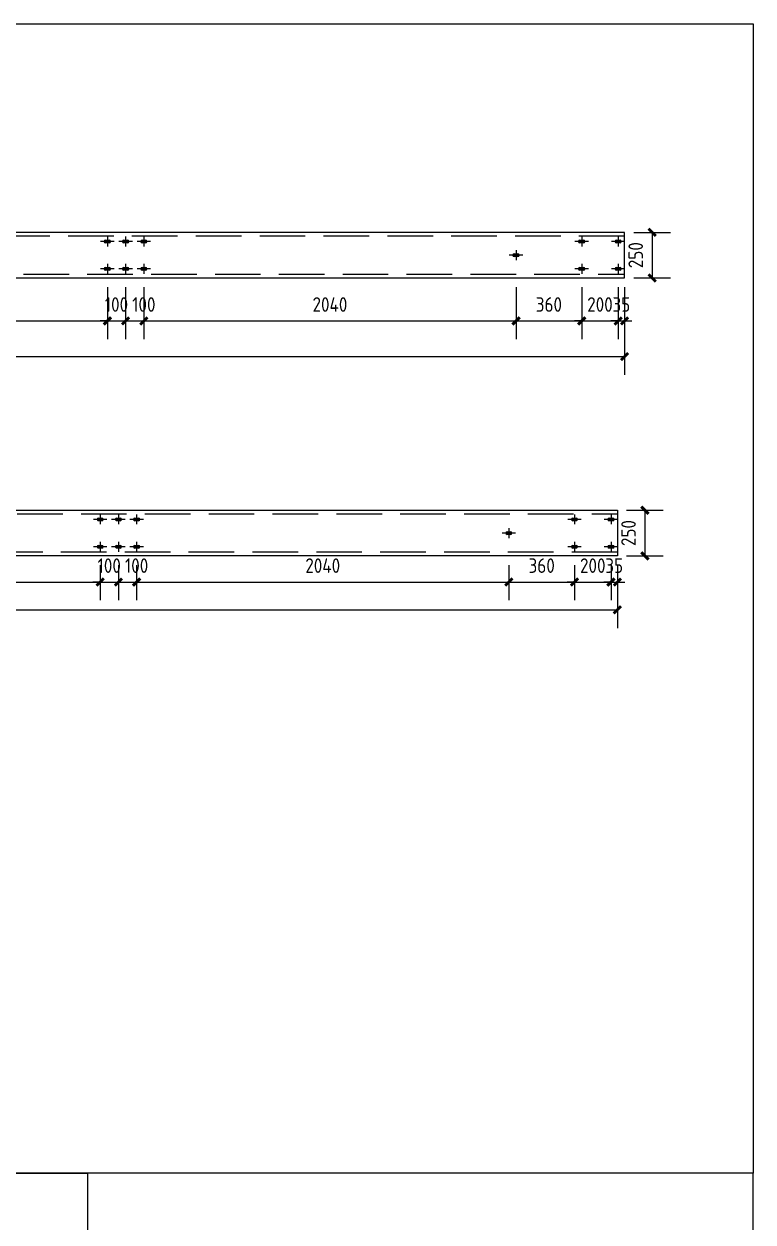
# Model space of a CAD drawing. Extents: x 411778 to 673094, y -11605 to 324395.
# Drawn here: x 490897 to 494893, y 93127 to 99695 of the extents above; entities that cross this region are included whole.
import ezdxf

# ---------------------------------------------------------------- set-up
doc = ezdxf.new("R2010")
doc.units = 0
doc.header["$LTSCALE"] = 1000
doc.header["$MEASUREMENT"] = 0
doc.linetypes.add('DASH', pattern=[0.35, 0.25, -0.1])
doc.styles.get("Standard").update_dxf_attribs({"font": 'gbenor.shx', "bigfont": 'gbcbig.shx'})
doc.dimstyles.get("Standard").update_dxf_attribs({"dimscale": 100, "dimtxt": 3.5, "dimasz": 1, "dimexe": 2.5, "dimexo": 3, "dimgap": 1.5, "dimtad": 1, "dimdec": 0, "dimzin": 0, "dimdsep": 46, "dimtxsty": 'Standard', "dimblk": 'ARCHTICK', "dimcen": 0.09, "dimadec": 0, "dimazin": 0, "dimtfac": 1, "dimtdec": 0, "dimtix": 1, "dimtmove": 2, "dimatfit": 3, "dimfxl": 1, "dimtolj": 1, "dimtzin": 0, "dimarcsym": 0})

# ---------------------------------------------------------------- blocks, each defined once
blk = doc.blocks.new('_ArchTick')
at = {"color": 0, "linetype": 'ByBlock', "const_width": 0.4}
blk.add_lwpolyline([(-0.5, -0.5), (0.5, 0.5)], dxfattribs=at)
blk = doc.blocks.new('*D3492')
at = {"color": 3, "lineweight": -2}
for p, q in [((486694.5, 98252.5), (486694.5, 97771.5)), ((494189.5, 98252.5), (494189.5, 97771.5)), ((486694.5, 97871.5), (494189.5, 97871.5))]:
    blk.add_line(p, q, dxfattribs=at)
at = {"layer": 'Defpoints', "color": 0}
for p in [(486694.5, 98302.5), (494189.5, 98302.5), (494189.5, 97871.5)]:
    blk.add_point(p, dxfattribs=at)
at = {"color": 3, "lineweight": -2, "xscale": 40, "yscale": 40, "zscale": 40, "rotation": 180}
blk.add_blockref('_ArchTick', (486694.5, 97871.5), dxfattribs=at)
at = {"color": 3, "lineweight": -2, "xscale": 40, "yscale": 40, "zscale": 40}
blk.add_blockref('_ArchTick', (494189.5, 97871.5), dxfattribs=at)
at = {"color": 0, "insert": (490442, 97961.5), "char_height": 80, "attachment_point": 5}
blk.add_mtext('\\A1;7495', dxfattribs=at)
blk = doc.blocks.new('*D3493')
at = {"color": 3, "lineweight": -2}
for p, q in [((486660, 96729), (486660, 96383)), ((494150, 96729), (494150, 96383)), ((486660, 96483), (494150, 96483))]:
    blk.add_line(p, q, dxfattribs=at)
at = {"layer": 'Defpoints', "color": 0}
for p in [(486660, 96779), (494150, 96779), (494150, 96483)]:
    blk.add_point(p, dxfattribs=at)
at = {"color": 3, "lineweight": -2, "xscale": 40, "yscale": 40, "zscale": 40, "rotation": 180}
blk.add_blockref('_ArchTick', (486660, 96483), dxfattribs=at)
at = {"color": 3, "lineweight": -2, "xscale": 40, "yscale": 40, "zscale": 40}
blk.add_blockref('_ArchTick', (494150, 96483), dxfattribs=at)
at = {"color": 0, "insert": (490405, 96573), "char_height": 80, "attachment_point": 5}
blk.add_mtext('\\A1;7490', dxfattribs=at)
blk = doc.blocks.new('*D3479')
at = {"color": 3, "lineweight": -2}
for p, q in [((489659.5, 98252.5), (489659.5, 97967)), ((491354.5, 98252.5), (491354.5, 97967)), ((489659.5, 98067), (491354.5, 98067))]:
    blk.add_line(p, q, dxfattribs=at)
at = {"layer": 'Defpoints', "color": 0}
for p in [(489659.5, 98302.5), (491354.5, 98302.5), (491354.5, 98067)]:
    blk.add_point(p, dxfattribs=at)
at = {"color": 3, "lineweight": -2, "xscale": 40, "yscale": 40, "zscale": 40, "rotation": 180}
blk.add_blockref('_ArchTick', (489659.5, 98067), dxfattribs=at)
at = {"color": 3, "lineweight": -2, "xscale": 40, "yscale": 40, "zscale": 40}
blk.add_blockref('_ArchTick', (491354.5, 98067), dxfattribs=at)
at = {"color": 0, "insert": (490507, 98157), "char_height": 80, "attachment_point": 5}
blk.add_mtext('\\A1;1695', dxfattribs=at)
blk = doc.blocks.new('*D3480')
at = {"color": 3, "lineweight": -2}
for p, q in [((491354.5, 98252.5), (491354.5, 97967)), ((491454.5, 98252.5), (491454.5, 97967)), ((491354.5, 98067), (491314.5, 98067)), ((491354.5, 98067), (491454.5, 98067)), ((491454.5, 98067), (491494.5, 98067))]:
    blk.add_line(p, q, dxfattribs=at)
at = {"layer": 'Defpoints', "color": 0}
for p in [(491354.5, 98302.5), (491454.5, 98302.5), (491454.5, 98067)]:
    blk.add_point(p, dxfattribs=at)
at = {"color": 3, "lineweight": -2, "xscale": 40, "yscale": 40, "zscale": 40}
blk.add_blockref('_ArchTick', (491354.5, 98067), dxfattribs=at)
at = {"color": 3, "lineweight": -2, "xscale": 40, "yscale": 40, "zscale": 40, "rotation": 180}
blk.add_blockref('_ArchTick', (491454.5, 98067), dxfattribs=at)
at = {"color": 0, "insert": (491404.5, 98157), "char_height": 80, "attachment_point": 5}
blk.add_mtext('\\A1;100', dxfattribs=at)
blk = doc.blocks.new('*D3481')
at = {"color": 3, "lineweight": -2}
for p, q in [((491454.5, 98252.5), (491454.5, 97967)), ((491554.5, 98252.5), (491554.5, 97967)), ((491454.5, 98067), (491554.5, 98067))]:
    blk.add_line(p, q, dxfattribs=at)
at = {"layer": 'Defpoints', "color": 0}
for p in [(491454.5, 98302.5), (491554.5, 98302.5), (491554.5, 98067)]:
    blk.add_point(p, dxfattribs=at)
at = {"color": 3, "lineweight": -2, "xscale": 40, "yscale": 40, "zscale": 40, "rotation": 180}
blk.add_blockref('_ArchTick', (491454.5, 98067), dxfattribs=at)
at = {"color": 3, "lineweight": -2, "xscale": 40, "yscale": 40, "zscale": 40}
blk.add_blockref('_ArchTick', (491554.5, 98067), dxfattribs=at)
at = {"color": 0, "insert": (491554.5, 98157), "char_height": 80, "attachment_point": 5}
blk.add_mtext('\\A1;100', dxfattribs=at)
blk = doc.blocks.new('*D3482')
at = {"color": 3, "lineweight": -2}
for p, q in [((491554.5, 98252.5), (491554.5, 97967)), ((493594.5, 98252.5), (493594.5, 97967)), ((491554.5, 98067), (493594.5, 98067))]:
    blk.add_line(p, q, dxfattribs=at)
at = {"layer": 'Defpoints', "color": 0}
for p in [(491554.5, 98302.5), (493594.5, 98302.5), (493594.5, 98067)]:
    blk.add_point(p, dxfattribs=at)
at = {"color": 3, "lineweight": -2, "xscale": 40, "yscale": 40, "zscale": 40, "rotation": 180}
blk.add_blockref('_ArchTick', (491554.5, 98067), dxfattribs=at)
at = {"color": 3, "lineweight": -2, "xscale": 40, "yscale": 40, "zscale": 40}
blk.add_blockref('_ArchTick', (493594.5, 98067), dxfattribs=at)
at = {"color": 0, "insert": (492574.5, 98157), "char_height": 80, "attachment_point": 5}
blk.add_mtext('\\A1;2040', dxfattribs=at)
blk = doc.blocks.new('*D3483')
at = {"color": 3, "lineweight": -2}
for p, q in [((493594.5, 98252.5), (493594.5, 97967)), ((493954.5, 98252.5), (493954.5, 97967)), ((493594.5, 98067), (493954.5, 98067))]:
    blk.add_line(p, q, dxfattribs=at)
at = {"layer": 'Defpoints', "color": 0}
for p in [(493594.5, 98302.5), (493954.5, 98302.5), (493954.5, 98067)]:
    blk.add_point(p, dxfattribs=at)
at = {"color": 3, "lineweight": -2, "xscale": 40, "yscale": 40, "zscale": 40, "rotation": 180}
blk.add_blockref('_ArchTick', (493594.5, 98067), dxfattribs=at)
at = {"color": 3, "lineweight": -2, "xscale": 40, "yscale": 40, "zscale": 40}
blk.add_blockref('_ArchTick', (493954.5, 98067), dxfattribs=at)
at = {"color": 0, "insert": (493774.5, 98157), "char_height": 80, "attachment_point": 5}
blk.add_mtext('\\A1;360', dxfattribs=at)
blk = doc.blocks.new('*D3484')
at = {"color": 3, "lineweight": -2}
for p, q in [((493954.5, 98252.5), (493954.5, 97967)), ((494154.5, 98252.5), (494154.5, 97967)), ((493954.5, 98067), (493914.5, 98067)), ((493954.5, 98067), (494154.5, 98067)), ((494154.5, 98067), (494194.5, 98067))]:
    blk.add_line(p, q, dxfattribs=at)
at = {"layer": 'Defpoints', "color": 0}
for p in [(493954.5, 98302.5), (494154.5, 98302.5), (494154.5, 98067)]:
    blk.add_point(p, dxfattribs=at)
at = {"color": 3, "lineweight": -2, "xscale": 40, "yscale": 40, "zscale": 40}
blk.add_blockref('_ArchTick', (493954.5, 98067), dxfattribs=at)
at = {"color": 3, "lineweight": -2, "xscale": 40, "yscale": 40, "zscale": 40, "rotation": 180}
blk.add_blockref('_ArchTick', (494154.5, 98067), dxfattribs=at)
at = {"color": 0, "insert": (494054.5, 98157), "char_height": 80, "attachment_point": 5}
blk.add_mtext('\\A1;200', dxfattribs=at)
blk = doc.blocks.new('*D3485')
at = {"color": 3, "lineweight": -2}
for p, q in [((494154.5, 98252.5), (494154.5, 97967)), ((494189.5, 98252.5), (494189.5, 97967)), ((494154.5, 98067), (494114.5, 98067)), ((494154.5, 98067), (494189.5, 98067)), ((494189.5, 98067), (494229.5, 98067))]:
    blk.add_line(p, q, dxfattribs=at)
at = {"layer": 'Defpoints', "color": 0}
for p in [(494154.5, 98302.5), (494189.5, 98302.5), (494189.5, 98067)]:
    blk.add_point(p, dxfattribs=at)
at = {"color": 3, "lineweight": -2, "xscale": 40, "yscale": 40, "zscale": 40}
blk.add_blockref('_ArchTick', (494154.5, 98067), dxfattribs=at)
at = {"color": 3, "lineweight": -2, "xscale": 40, "yscale": 40, "zscale": 40, "rotation": 180}
blk.add_blockref('_ArchTick', (494189.5, 98067), dxfattribs=at)
at = {"color": 0, "insert": (494172, 98157), "char_height": 80, "attachment_point": 5}
blk.add_mtext('\\A1;35', dxfattribs=at)
blk = doc.blocks.new('*D3490')
at = {"color": 3, "lineweight": -2}
for p, q in [((494239.5, 98552.5), (494440.5, 98552.5)), ((494340.5, 98552.5), (494340.5, 98302.5)), ((494239.5, 98302.5), (494440.5, 98302.5))]:
    blk.add_line(p, q, dxfattribs=at)
at = {"layer": 'Defpoints', "color": 0}
for p in [(494189.5, 98552.5), (494189.5, 98302.5), (494340.5, 98302.5)]:
    blk.add_point(p, dxfattribs=at)
at = {"color": 3, "lineweight": -2, "xscale": 40, "yscale": 40, "zscale": 40}
for p, rotation in [((494340.5, 98552.5), 90), ((494340.5, 98302.5), 270)]:
    blk.add_blockref('_ArchTick', p, dxfattribs=dict(at, rotation=rotation))
at = {"color": 0, "insert": (494250.5, 98427.5), "char_height": 80, "attachment_point": 5, "rotation": 90}
blk.add_mtext('\\A1;250', dxfattribs=at)
blk = doc.blocks.new('*D3462')
at = {"color": 3, "lineweight": -2}
for p, q in [((489495, 96729), (489495, 96535.5)), ((491315, 96729), (491315, 96535.5)), ((489495, 96635.5), (491315, 96635.5))]:
    blk.add_line(p, q, dxfattribs=at)
at = {"layer": 'Defpoints', "color": 0}
for p in [(489495, 96779), (491315, 96779), (491315, 96635.5)]:
    blk.add_point(p, dxfattribs=at)
at = {"color": 3, "lineweight": -2, "xscale": 40, "yscale": 40, "zscale": 40, "rotation": 180}
blk.add_blockref('_ArchTick', (489495, 96635.5), dxfattribs=at)
at = {"color": 3, "lineweight": -2, "xscale": 40, "yscale": 40, "zscale": 40}
blk.add_blockref('_ArchTick', (491315, 96635.5), dxfattribs=at)
at = {"color": 0, "insert": (490405, 96725.5), "char_height": 80, "attachment_point": 5}
blk.add_mtext('\\A1;1820', dxfattribs=at)
blk = doc.blocks.new('*D3463')
at = {"color": 3, "lineweight": -2}
for p, q in [((491315, 96729), (491315, 96535.5)), ((491415, 96729), (491415, 96535.5)), ((491315, 96635.5), (491275, 96635.5)), ((491315, 96635.5), (491415, 96635.5)), ((491415, 96635.5), (491455, 96635.5))]:
    blk.add_line(p, q, dxfattribs=at)
at = {"layer": 'Defpoints', "color": 0}
for p in [(491315, 96779), (491415, 96779), (491415, 96635.5)]:
    blk.add_point(p, dxfattribs=at)
at = {"color": 3, "lineweight": -2, "xscale": 40, "yscale": 40, "zscale": 40}
blk.add_blockref('_ArchTick', (491315, 96635.5), dxfattribs=at)
at = {"color": 3, "lineweight": -2, "xscale": 40, "yscale": 40, "zscale": 40, "rotation": 180}
blk.add_blockref('_ArchTick', (491415, 96635.5), dxfattribs=at)
at = {"color": 0, "insert": (491365, 96725.5), "char_height": 80, "attachment_point": 5}
blk.add_mtext('\\A1;100', dxfattribs=at)
blk = doc.blocks.new('*D3464')
at = {"color": 3, "lineweight": -2}
for p, q in [((491415, 96729), (491415, 96535.5)), ((491515, 96729), (491515, 96535.5)), ((491415, 96635.5), (491515, 96635.5))]:
    blk.add_line(p, q, dxfattribs=at)
at = {"layer": 'Defpoints', "color": 0}
for p in [(491415, 96779), (491515, 96779), (491515, 96635.5)]:
    blk.add_point(p, dxfattribs=at)
at = {"color": 3, "lineweight": -2, "xscale": 40, "yscale": 40, "zscale": 40, "rotation": 180}
blk.add_blockref('_ArchTick', (491415, 96635.5), dxfattribs=at)
at = {"color": 3, "lineweight": -2, "xscale": 40, "yscale": 40, "zscale": 40}
blk.add_blockref('_ArchTick', (491515, 96635.5), dxfattribs=at)
at = {"color": 0, "insert": (491515, 96725.5), "char_height": 80, "attachment_point": 5}
blk.add_mtext('\\A1;100', dxfattribs=at)
blk = doc.blocks.new('*D3465')
at = {"color": 3, "lineweight": -2}
for p, q in [((491515, 96729), (491515, 96535.5)), ((493555, 96729), (493555, 96535.5)), ((491515, 96635.5), (493555, 96635.5))]:
    blk.add_line(p, q, dxfattribs=at)
at = {"layer": 'Defpoints', "color": 0}
for p in [(491515, 96779), (493555, 96779), (493555, 96635.5)]:
    blk.add_point(p, dxfattribs=at)
at = {"color": 3, "lineweight": -2, "xscale": 40, "yscale": 40, "zscale": 40, "rotation": 180}
blk.add_blockref('_ArchTick', (491515, 96635.5), dxfattribs=at)
at = {"color": 3, "lineweight": -2, "xscale": 40, "yscale": 40, "zscale": 40}
blk.add_blockref('_ArchTick', (493555, 96635.5), dxfattribs=at)
at = {"color": 0, "insert": (492535, 96725.5), "char_height": 80, "attachment_point": 5}
blk.add_mtext('\\A1;2040', dxfattribs=at)
blk = doc.blocks.new('*D3466')
at = {"color": 3, "lineweight": -2}
for p, q in [((493555, 96729), (493555, 96535.5)), ((493915, 96729), (493915, 96535.5)), ((493555, 96635.5), (493915, 96635.5))]:
    blk.add_line(p, q, dxfattribs=at)
at = {"layer": 'Defpoints', "color": 0}
for p in [(493555, 96779), (493915, 96779), (493915, 96635.5)]:
    blk.add_point(p, dxfattribs=at)
at = {"color": 3, "lineweight": -2, "xscale": 40, "yscale": 40, "zscale": 40, "rotation": 180}
blk.add_blockref('_ArchTick', (493555, 96635.5), dxfattribs=at)
at = {"color": 3, "lineweight": -2, "xscale": 40, "yscale": 40, "zscale": 40}
blk.add_blockref('_ArchTick', (493915, 96635.5), dxfattribs=at)
at = {"color": 0, "insert": (493735, 96725.5), "char_height": 80, "attachment_point": 5}
blk.add_mtext('\\A1;360', dxfattribs=at)
blk = doc.blocks.new('*D3467')
at = {"color": 3, "lineweight": -2}
for p, q in [((493915, 96729), (493915, 96535.5)), ((494115, 96729), (494115, 96535.5)), ((493915, 96635.5), (493875, 96635.5)), ((493915, 96635.5), (494115, 96635.5)), ((494115, 96635.5), (494155, 96635.5))]:
    blk.add_line(p, q, dxfattribs=at)
at = {"layer": 'Defpoints', "color": 0}
for p in [(493915, 96779), (494115, 96779), (494115, 96635.5)]:
    blk.add_point(p, dxfattribs=at)
at = {"color": 3, "lineweight": -2, "xscale": 40, "yscale": 40, "zscale": 40}
blk.add_blockref('_ArchTick', (493915, 96635.5), dxfattribs=at)
at = {"color": 3, "lineweight": -2, "xscale": 40, "yscale": 40, "zscale": 40, "rotation": 180}
blk.add_blockref('_ArchTick', (494115, 96635.5), dxfattribs=at)
at = {"color": 0, "insert": (494015, 96725.5), "char_height": 80, "attachment_point": 5}
blk.add_mtext('\\A1;200', dxfattribs=at)
blk = doc.blocks.new('*D3468')
at = {"color": 3, "lineweight": -2}
for p, q in [((494115, 96729), (494115, 96535.5)), ((494150, 96729), (494150, 96535.5)), ((494115, 96635.5), (494075, 96635.5)), ((494115, 96635.5), (494150, 96635.5)), ((494150, 96635.5), (494190, 96635.5))]:
    blk.add_line(p, q, dxfattribs=at)
at = {"layer": 'Defpoints', "color": 0}
for p in [(494115, 96779), (494150, 96779), (494150, 96635.5)]:
    blk.add_point(p, dxfattribs=at)
at = {"color": 3, "lineweight": -2, "xscale": 40, "yscale": 40, "zscale": 40}
blk.add_blockref('_ArchTick', (494115, 96635.5), dxfattribs=at)
at = {"color": 3, "lineweight": -2, "xscale": 40, "yscale": 40, "zscale": 40, "rotation": 180}
blk.add_blockref('_ArchTick', (494150, 96635.5), dxfattribs=at)
at = {"color": 0, "insert": (494132.5, 96725.5), "char_height": 80, "attachment_point": 5}
blk.add_mtext('\\A1;35', dxfattribs=at)
blk = doc.blocks.new('*D3455')
at = {"color": 3, "lineweight": -2}
for p, q in [((494200, 97029), (494401, 97029)), ((494301, 97029), (494301, 96779)), ((494200, 96779), (494401, 96779))]:
    blk.add_line(p, q, dxfattribs=at)
at = {"layer": 'Defpoints', "color": 0}
for p in [(494150, 97029), (494150, 96779), (494301, 96779)]:
    blk.add_point(p, dxfattribs=at)
at = {"color": 3, "lineweight": -2, "xscale": 40, "yscale": 40, "zscale": 40}
for p, rotation in [((494301, 97029), 90), ((494301, 96779), 270)]:
    blk.add_blockref('_ArchTick', p, dxfattribs=dict(at, rotation=rotation))
at = {"color": 0, "insert": (494211, 96904), "char_height": 80, "attachment_point": 5, "rotation": 90}
blk.add_mtext('\\A1;250', dxfattribs=at)

msp = doc.modelspace()

# ---------------------------------------------------------------- linework, layer by layer
for p, q in [((494189.5, 98552.5), (486694.5, 98552.5)), ((491354.5, 98529.5), (491354.5, 98475.5)), ((491454.5, 98529.5), (491454.5, 98475.5)), ((491554.5, 98529.5), (491554.5, 98475.5)), ((493954.5, 98529.5), (493954.5, 98475.5)), ((494154.5, 98529.5), (494154.5, 98475.5)), ((494189.5, 98302.5), (494189.5, 98552.5)), ((491391.5, 98502.5), (491317.5, 98502.5)), ((491344.5, 98509.5), (491364.5, 98509.5)), ((491354.5, 98502.5), (491344.5, 98502.5)), ((491364.5, 98495.5), (491344.5, 98495.5)), ((491491.5, 98502.5), (491417.5, 98502.5)), ((491444.5, 98509.5), (491464.5, 98509.5)), ((491454.5, 98502.5), (491444.5, 98502.5)), ((491464.5, 98495.5), (491444.5, 98495.5)), ((491591.5, 98502.5), (491517.5, 98502.5)), ((491544.5, 98509.5), (491564.5, 98509.5)), ((491554.5, 98502.5), (491544.5, 98502.5)), ((491564.5, 98495.5), (491544.5, 98495.5)), ((493594.5, 98454.5), (493594.5, 98400.5)), ((493991.5, 98502.5), (493917.5, 98502.5)), ((493944.5, 98509.5), (493964.5, 98509.5)), ((493954.5, 98502.5), (493944.5, 98502.5)), ((493964.5, 98495.5), (493944.5, 98495.5)), ((494191.5, 98502.5), (494117.5, 98502.5)), ((494144.5, 98509.5), (494164.5, 98509.5)), ((494154.5, 98502.5), (494144.5, 98502.5)), ((494164.5, 98495.5), (494144.5, 98495.5)), ((493631.5, 98427.5), (493557.5, 98427.5)), ((493584.5, 98434.5), (493604.5, 98434.5)), ((493594.5, 98427.5), (493584.5, 98427.5)), ((493604.5, 98420.5), (493584.5, 98420.5)), ((491391.5, 98352.5), (491317.5, 98352.5)), ((491344.5, 98359.5), (491364.5, 98359.5)), ((491354.5, 98352.5), (491344.5, 98352.5)), ((491364.5, 98345.5), (491344.5, 98345.5)), ((491354.5, 98379.5), (491354.5, 98325.5)), ((491491.5, 98352.5), (491417.5, 98352.5)), ((491444.5, 98359.5), (491464.5, 98359.5)), ((491454.5, 98352.5), (491444.5, 98352.5)), ((491464.5, 98345.5), (491444.5, 98345.5)), ((491454.5, 98379.5), (491454.5, 98325.5)), ((491591.5, 98352.5), (491517.5, 98352.5)), ((491544.5, 98359.5), (491564.5, 98359.5)), ((491554.5, 98352.5), (491544.5, 98352.5)), ((491564.5, 98345.5), (491544.5, 98345.5)), ((491554.5, 98379.5), (491554.5, 98325.5)), ((493991.5, 98352.5), (493917.5, 98352.5)), ((493944.5, 98359.5), (493964.5, 98359.5)), ((493954.5, 98352.5), (493944.5, 98352.5)), ((493964.5, 98345.5), (493944.5, 98345.5)), ((493954.5, 98379.5), (493954.5, 98325.5)), ((494191.5, 98352.5), (494117.5, 98352.5)), ((494144.5, 98359.5), (494164.5, 98359.5)), ((494154.5, 98352.5), (494144.5, 98352.5)), ((494164.5, 98345.5), (494144.5, 98345.5)), ((494154.5, 98379.5), (494154.5, 98325.5)), ((486694.5, 98302.5), (494189.5, 98302.5)), ((486660, 97029), (494150, 97029)), ((494150, 97029), (494150, 96779)), ((491352, 96979), (491278, 96979)), ((491305, 96986), (491325, 96986)), ((491315, 96979), (491305, 96979)), ((491325, 96972), (491305, 96972)), ((491315, 97006), (491315, 96952)), ((491452, 96979), (491378, 96979)), ((491405, 96986), (491425, 96986)), ((491415, 96979), (491405, 96979)), ((491425, 96972), (491405, 96972)), ((491415, 97006), (491415, 96952)), ((491552, 96979), (491478, 96979)), ((491505, 96986), (491525, 96986)), ((491515, 96979), (491505, 96979)), ((491525, 96972), (491505, 96972)), ((491515, 97006), (491515, 96952)), ((493952, 96979), (493878, 96979)), ((493905, 96986), (493925, 96986)), ((493915, 96979), (493905, 96979)), ((493925, 96972), (493905, 96972)), ((493915, 97006), (493915, 96952)), ((494152, 96979), (494078, 96979)), ((494105, 96986), (494125, 96986)), ((494115, 96979), (494105, 96979)), ((494125, 96972), (494105, 96972)), ((494115, 97006), (494115, 96952)), ((493592, 96904), (493518, 96904)), ((493545, 96911), (493565, 96911)), ((493555, 96904), (493545, 96904)), ((493565, 96897), (493545, 96897)), ((493555, 96931), (493555, 96877)), ((491352, 96829), (491278, 96829)), ((491305, 96836), (491325, 96836)), ((491315, 96829), (491305, 96829)), ((491325, 96822), (491305, 96822)), ((491315, 96856), (491315, 96802)), ((491452, 96829), (491378, 96829)), ((491405, 96836), (491425, 96836)), ((491415, 96829), (491405, 96829)), ((491425, 96822), (491405, 96822)), ((491415, 96856), (491415, 96802)), ((491552, 96829), (491478, 96829)), ((491505, 96836), (491525, 96836)), ((491515, 96829), (491505, 96829)), ((491525, 96822), (491505, 96822)), ((491515, 96856), (491515, 96802)), ((493952, 96829), (493878, 96829)), ((493905, 96836), (493925, 96836)), ((493915, 96829), (493905, 96829)), ((493925, 96822), (493905, 96822)), ((493915, 96856), (493915, 96802)), ((494152, 96829), (494078, 96829)), ((494105, 96836), (494125, 96836)), ((494115, 96829), (494105, 96829)), ((494125, 96822), (494105, 96822)), ((494115, 96856), (494115, 96802)), ((494150, 96779), (486660, 96779))]:
    msp.add_line(p, q)
at = {"linetype": 'DASH'}
for p, q in [((494189.5, 98532.5), (486694.5, 98532.5)), ((486694.5, 98322.5), (494189.5, 98322.5)), ((486660, 97009), (494150, 97009)), ((494150, 96799), (486660, 96799))]:
    msp.add_line(p, q, dxfattribs=at)
for points in [[(485983.5, 99695), (494893.5, 99695), (494893.5, 93395), (485983.5, 93395)], [(482336, 93395), (491246, 93395), (491246, 87095), (482336, 87095)], [(494893.5, 93395), (491246, 93395), (491246, 72395), (494893.5, 72395)]]:
    msp.add_lwpolyline(points, close=True)
for centre, start, end in [((491344.5, 98502.5), 90, 270), ((491364.5, 98502.5), 270, 90), ((491444.5, 98502.5), 90, 270), ((491464.5, 98502.5), 270, 90), ((491544.5, 98502.5), 90, 270), ((491564.5, 98502.5), 270, 90), ((493944.5, 98502.5), 90, 270), ((493964.5, 98502.5), 270, 90), ((494144.5, 98502.5), 90, 270), ((494164.5, 98502.5), 270, 90), ((493584.5, 98427.5), 90, 270), ((493604.5, 98427.5), 270, 90), ((491344.5, 98352.5), 90, 270), ((491364.5, 98352.5), 270, 90), ((491444.5, 98352.5), 90, 270), ((491464.5, 98352.5), 270, 90), ((491544.5, 98352.5), 90, 270), ((491564.5, 98352.5), 270, 90), ((493944.5, 98352.5), 90, 270), ((493964.5, 98352.5), 270, 90), ((494144.5, 98352.5), 90, 270), ((494164.5, 98352.5), 270, 90), ((491305, 96979), 90, 270), ((491325, 96979), 270, 90), ((491405, 96979), 90, 270), ((491425, 96979), 270, 90), ((491505, 96979), 90, 270), ((491525, 96979), 270, 90), ((493905, 96979), 90, 270), ((493925, 96979), 270, 90), ((494105, 96979), 90, 270), ((494125, 96979), 270, 90), ((493545, 96904), 90, 270), ((493565, 96904), 270, 90), ((491305, 96829), 90, 270), ((491325, 96829), 270, 90), ((491405, 96829), 90, 270), ((491425, 96829), 270, 90), ((491505, 96829), 90, 270), ((491525, 96829), 270, 90), ((493905, 96829), 90, 270), ((493925, 96829), 270, 90), ((494105, 96829), 90, 270), ((494125, 96829), 270, 90)]:
    msp.add_arc(centre, 7, start, end)

# ---------------------------------------------------------------- dimensions: what is measured, and where the dimension line sits
for p1, p2, distance, picture, middle in [((494189.5, 98552.5), (494189.5, 98302.5), 151, '*D3490', (494250.5, 98427.5)), ((486694.5, 98302.5), (494189.5, 98302.5), -431, '*D3492', (490442, 97961.5)), ((494150, 97029), (494150, 96779), 151, '*D3455', (494211, 96904)), ((486660, 96779), (494150, 96779), -296, '*D3493', (490405, 96573))]:
    dim = msp.add_aligned_dim(p1=p1, p2=p2, distance=distance, dimstyle='Standard', override={"dimtxt": 0.8, "dimasz": 0.4, "dimexe": 1, "dimexo": 0.5, "dimgap": 0.5, "dimclrd": 3, "dimclre": 3})
    dim.commit()
    dim.dimension.update_dxf_attribs({"geometry": picture, "text_midpoint": middle})
for base, p1, p2, picture, middle in [((491354.5, 98067), (489659.5, 98302.5), (491354.5, 98302.5), '*D3479', (490507, 98157)), ((491454.5, 98067), (491354.5, 98302.5), (491454.5, 98302.5), '*D3480', (491404.5, 98157)), ((493594.5, 98067), (491554.5, 98302.5), (493594.5, 98302.5), '*D3482', (492574.5, 98157)), ((493954.5, 98067), (493594.5, 98302.5), (493954.5, 98302.5), '*D3483', (493774.5, 98157)), ((494154.5, 98067), (493954.5, 98302.5), (494154.5, 98302.5), '*D3484', (494054.5, 98157)), ((494189.5, 98067), (494154.5, 98302.5), (494189.5, 98302.5), '*D3485', (494172, 98157)), ((491315, 96635.5), (489495, 96779), (491315, 96779), '*D3462', (490405, 96725.5)), ((491415, 96635.5), (491315, 96779), (491415, 96779), '*D3463', (491365, 96725.5)), ((493555, 96635.5), (491515, 96779), (493555, 96779), '*D3465', (492535, 96725.5)), ((493915, 96635.5), (493555, 96779), (493915, 96779), '*D3466', (493735, 96725.5)), ((494115, 96635.5), (493915, 96779), (494115, 96779), '*D3467', (494015, 96725.5)), ((494150, 96635.5), (494115, 96779), (494150, 96779), '*D3468', (494132.5, 96725.5))]:
    dim = msp.add_linear_dim(base=base, p1=p1, p2=p2, dimstyle='Standard', override={"dimtxt": 0.8, "dimasz": 0.4, "dimexe": 1, "dimexo": 0.5, "dimgap": 0.5, "dimclrd": 3, "dimclre": 3})
    dim.commit()
    dim.dimension.update_dxf_attribs({"geometry": picture, "text_midpoint": middle})
for base, p1, p2, picture, middle in [((491554.5, 98067), (491454.5, 98302.5), (491554.5, 98302.5), '*D3481', (491554.5, 98157)), ((491515, 96635.5), (491415, 96779), (491515, 96779), '*D3464', (491515, 96725.5))]:
    dim = msp.add_linear_dim(base=base, p1=p1, p2=p2, dimstyle='Standard', override={"dimtxt": 0.8, "dimasz": 0.4, "dimexe": 1, "dimexo": 0.5, "dimgap": 0.5, "dimclrd": 3, "dimclre": 3})
    dim.commit()
    dim.dimension.update_dxf_attribs({"geometry": picture, "text_midpoint": middle, "dimtype": 160})

doc.saveas('drawing.dxf')
